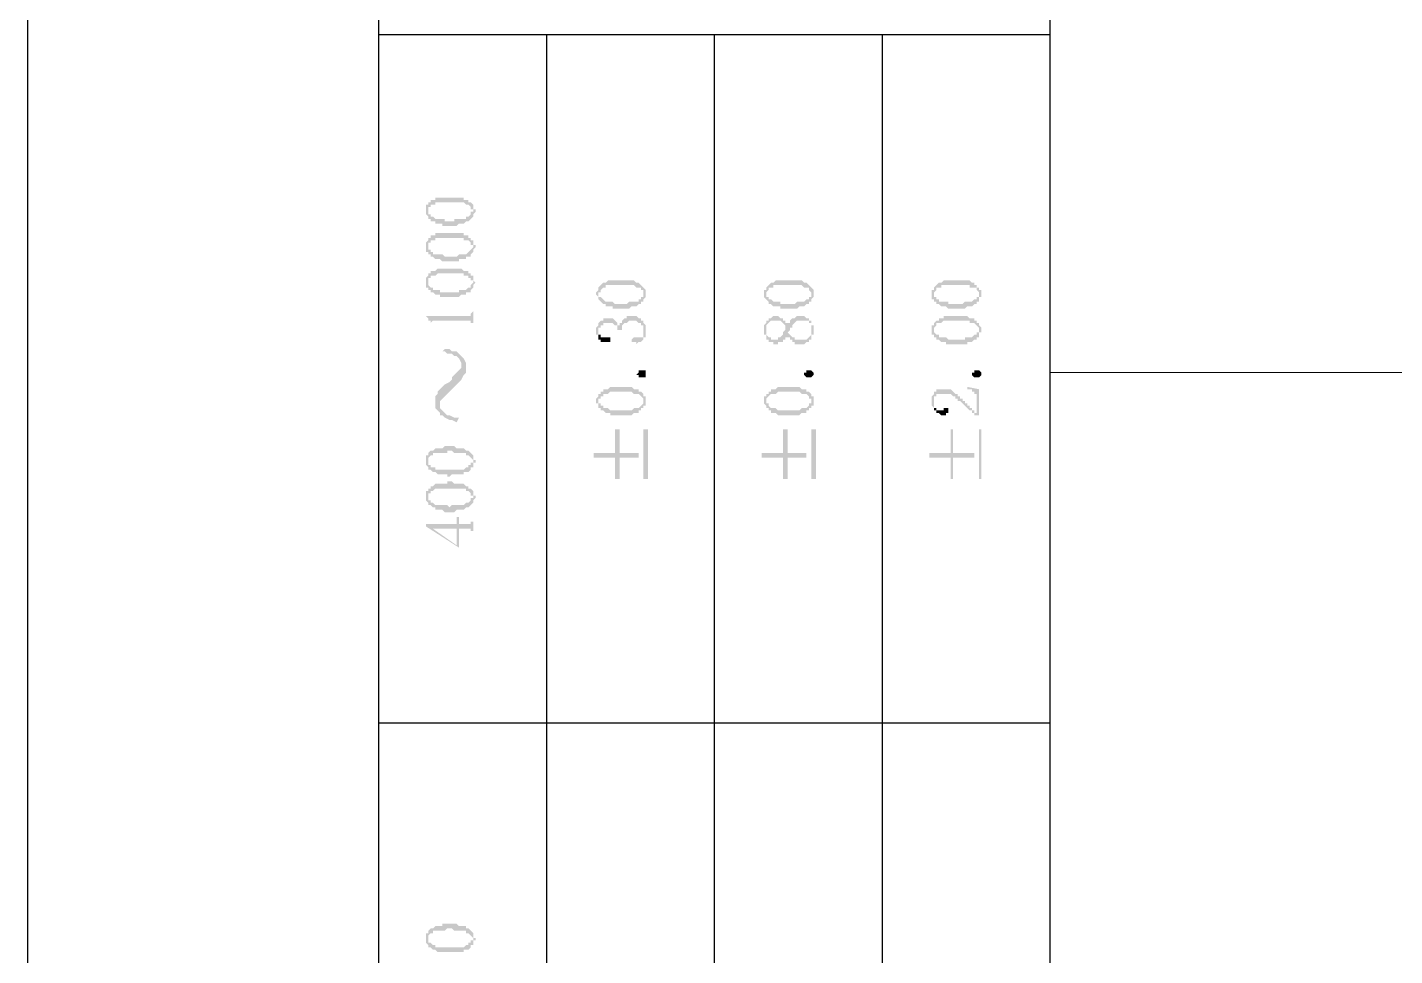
# Model space of a CAD drawing. Header units: millimetres. Extents: x 1167 to 2269, y 1197 to 1555.
# Drawn here: x 1849.13 to 1875.24, y 1359.26 to 1376.97 of the extents above; entities that cross this region are included whole.
import ezdxf

# ---------------------------------------------------------------- set-up
doc = ezdxf.new("R2010")
doc.units = ezdxf.units.MM
doc.linetypes.add('HIDDEN', pattern=[9.525, 6.35, -3.175])

msp = doc.modelspace()

# ---------------------------------------------------------------- hatches: boundary and pattern name
at = {"transparency": 33554559}
for points in [[(1856.74221, 1373.45033), (1856.74221, 1373.40519), (1856.74221, 1373.40519), (1856.78734, 1373.36006), (1856.78734, 1373.49546), (1856.78734, 1373.54059), (1856.83248, 1373.54059), (1856.83248, 1373.58572), (1856.92274, 1373.58572), (1856.92274, 1373.63085), (1857.46433, 1373.63085), (1857.50946, 1373.58572), (1857.55459, 1373.58572), (1857.59972, 1373.54059), (1857.59972, 1373.49546), (1857.64486, 1373.49546), (1857.64486, 1373.45033), (1857.64486, 1373.58572), (1857.59972, 1373.63085), (1857.55459, 1373.63085), (1857.55459, 1373.67599), (1857.46433, 1373.67599), (1857.46433, 1373.72112), (1856.92274, 1373.72112), (1856.92274, 1373.67599), (1856.83248, 1373.67599), (1856.83248, 1373.63085), (1856.78734, 1373.63085), (1856.78734, 1373.58572), (1856.74221, 1373.58572), (1856.74221, 1373.54059), (1856.74221, 1373.49546)], [(1856.78734, 1373.36006), (1856.78734, 1373.31493), (1856.83248, 1373.31493), (1856.83248, 1373.2698), (1856.92274, 1373.2698), (1856.92274, 1373.22466), (1857.05814, 1373.22466), (1857.05814, 1373.17953), (1857.32893, 1373.17953), (1857.37406, 1373.22466), (1857.46433, 1373.22466), (1857.50946, 1373.2698), (1857.55459, 1373.2698), (1857.59972, 1373.31493), (1857.59972, 1373.31493), (1857.64486, 1373.36006), (1857.64486, 1373.40519), (1857.64486, 1373.40519), (1857.68999, 1373.45033), (1857.68999, 1373.49546), (1857.64486, 1373.49546), (1857.64486, 1373.54059), (1857.64486, 1373.58572), (1857.64486, 1373.45033), (1857.59972, 1373.45033), (1857.59972, 1373.40519), (1857.59972, 1373.40519), (1857.55459, 1373.36006), (1857.50946, 1373.36006), (1857.50946, 1373.31493), (1857.2838, 1373.31493), (1857.2838, 1373.2698), (1857.10327, 1373.2698), (1857.10327, 1373.31493), (1856.92274, 1373.31493), (1856.87761, 1373.36006), (1856.83248, 1373.36006), (1856.83248, 1373.40519), (1856.78734, 1373.40519), (1856.78734, 1373.45033), (1856.78734, 1373.45033)], [(1856.74221, 1372.77334), (1856.74221, 1372.68308), (1856.78734, 1372.68308), (1856.78734, 1372.77334), (1856.78734, 1372.81848), (1856.78734, 1372.86361), (1856.83248, 1372.86361), (1856.83248, 1372.90874), (1856.92274, 1372.90874), (1856.92274, 1372.95387), (1857.46433, 1372.95387), (1857.46433, 1372.90874), (1857.55459, 1372.90874), (1857.59972, 1372.86361), (1857.59972, 1372.81848), (1857.64486, 1372.81848), (1857.64486, 1372.77334), (1857.64486, 1372.90874), (1857.59972, 1372.90874), (1857.59972, 1372.95387), (1857.55459, 1372.95387), (1857.55459, 1372.999), (1857.46433, 1372.999), (1857.46433, 1373.04414), (1856.92274, 1373.04414), (1856.92274, 1372.999), (1856.83248, 1372.999), (1856.83248, 1372.95387), (1856.78734, 1372.95387), (1856.78734, 1372.90874), (1856.78734, 1372.90874), (1856.74221, 1372.86361), (1856.74221, 1372.81848), (1856.74221, 1372.81848)], [(1856.78734, 1372.68308), (1856.78734, 1372.63795), (1856.83248, 1372.63795), (1856.83248, 1372.59281), (1856.87761, 1372.59281), (1856.92274, 1372.54768), (1857.013, 1372.54768), (1857.05814, 1372.50255), (1857.37406, 1372.50255), (1857.37406, 1372.54768), (1857.50946, 1372.54768), (1857.50946, 1372.59281), (1857.59972, 1372.59281), (1857.59972, 1372.63795), (1857.59972, 1372.63795), (1857.64486, 1372.68308), (1857.64486, 1372.72821), (1857.64486, 1372.72821), (1857.68999, 1372.77334), (1857.68999, 1372.81848), (1857.64486, 1372.81848), (1857.64486, 1372.86361), (1857.64486, 1372.90874), (1857.64486, 1372.77334), (1857.64486, 1372.77334), (1857.59972, 1372.72821), (1857.59972, 1372.72821), (1857.55459, 1372.68308), (1857.55459, 1372.68308), (1857.50946, 1372.63795), (1857.37406, 1372.63795), (1857.32893, 1372.59281), (1857.10327, 1372.59281), (1857.05814, 1372.63795), (1856.87761, 1372.63795), (1856.87761, 1372.68308), (1856.83248, 1372.68308), (1856.83248, 1372.72821), (1856.78734, 1372.72821), (1856.78734, 1372.77334), (1856.78734, 1372.77334)], [(1856.74221, 1372.09636), (1856.74221, 1372.05123), (1856.74221, 1372.0061), (1856.78734, 1372.0061), (1856.78734, 1371.96096), (1856.78734, 1372.09636), (1856.78734, 1372.14149), (1856.78734, 1372.18662), (1856.83248, 1372.18662), (1856.83248, 1372.23176), (1856.92274, 1372.23176), (1856.96787, 1372.27689), (1857.46433, 1372.27689), (1857.46433, 1372.23176), (1857.55459, 1372.23176), (1857.55459, 1372.18662), (1857.59972, 1372.18662), (1857.59972, 1372.14149), (1857.64486, 1372.14149), (1857.64486, 1372.09636), (1857.64486, 1372.23176), (1857.59972, 1372.23176), (1857.59972, 1372.27689), (1857.55459, 1372.27689), (1857.55459, 1372.32202), (1857.46433, 1372.32202), (1857.41919, 1372.36715), (1856.96787, 1372.36715), (1856.92274, 1372.32202), (1856.83248, 1372.32202), (1856.83248, 1372.27689), (1856.78734, 1372.27689), (1856.78734, 1372.23176), (1856.78734, 1372.23176), (1856.74221, 1372.18662), (1856.74221, 1372.14149), (1856.74221, 1372.14149)], [(1856.78734, 1371.96096), (1856.83248, 1371.96096), (1856.83248, 1371.91583), (1856.87761, 1371.91583), (1856.92274, 1371.8707), (1857.013, 1371.8707), (1857.013, 1371.82557), (1857.37406, 1371.82557), (1857.41919, 1371.8707), (1857.50946, 1371.8707), (1857.50946, 1371.91583), (1857.59972, 1371.91583), (1857.59972, 1371.96096), (1857.59972, 1371.96096), (1857.64486, 1372.0061), (1857.64486, 1372.05123), (1857.64486, 1372.05123), (1857.68999, 1372.09636), (1857.68999, 1372.09636), (1857.64486, 1372.14149), (1857.64486, 1372.18662), (1857.64486, 1372.23176), (1857.64486, 1372.09636), (1857.64486, 1372.09636), (1857.59972, 1372.05123), (1857.59972, 1372.0061), (1857.55459, 1372.0061), (1857.50946, 1371.96096), (1857.37406, 1371.96096), (1857.37406, 1371.91583), (1857.013, 1371.91583), (1857.013, 1371.96096), (1856.87761, 1371.96096), (1856.87761, 1372.0061), (1856.83248, 1372.0061), (1856.78734, 1372.05123), (1856.78734, 1372.09636), (1856.78734, 1372.09636)], [(1859.99173, 1371.8707), (1859.99173, 1371.8707), (1860.03686, 1371.82557), (1860.03686, 1371.78044), (1860.03686, 1371.8707), (1860.03686, 1371.91583), (1860.08199, 1371.91583), (1860.08199, 1371.96096), (1860.08199, 1371.96096), (1860.12712, 1372.0061), (1860.17226, 1372.0061), (1860.17226, 1372.05123), (1860.71384, 1372.05123), (1860.75898, 1372.0061), (1860.84924, 1372.0061), (1860.84924, 1371.96096), (1860.89437, 1371.96096), (1860.89437, 1371.91583), (1860.89437, 1371.8707), (1860.89437, 1372.0061), (1860.89437, 1372.0061), (1860.84924, 1372.05123), (1860.84924, 1372.05123), (1860.80411, 1372.09636), (1860.75898, 1372.09636), (1860.71384, 1372.14149), (1860.21739, 1372.14149), (1860.17226, 1372.09636), (1860.12712, 1372.09636), (1860.08199, 1372.05123), (1860.08199, 1372.05123), (1860.03686, 1372.0061), (1860.03686, 1371.96096), (1860.03686, 1371.96096), (1859.99173, 1371.91583), (1859.99173, 1371.91583)], [(1863.19611, 1371.8707), (1863.19611, 1371.82557), (1863.24124, 1371.78044), (1863.24124, 1371.8707), (1863.24124, 1371.91583), (1863.24124, 1371.91583), (1863.28638, 1371.96096), (1863.28638, 1372.0061), (1863.37664, 1372.0061), (1863.37664, 1372.05123), (1863.91823, 1372.05123), (1863.96336, 1372.0061), (1864.05362, 1372.0061), (1864.05362, 1371.96096), (1864.05362, 1371.96096), (1864.09876, 1371.91583), (1864.09876, 1371.8707), (1864.09876, 1372.0061), (1864.09876, 1372.0061), (1864.05362, 1372.05123), (1864.05362, 1372.05123), (1864.00849, 1372.09636), (1863.96336, 1372.09636), (1863.91823, 1372.14149), (1863.42177, 1372.14149), (1863.37664, 1372.09636), (1863.33151, 1372.09636), (1863.28638, 1372.05123), (1863.28638, 1372.05123), (1863.24124, 1372.0061), (1863.24124, 1371.96096), (1863.19611, 1371.96096), (1863.19611, 1371.91583), (1863.19611, 1371.91583)], [(1866.4005, 1371.8707), (1866.4005, 1371.78044), (1866.44563, 1371.78044), (1866.44563, 1371.8707), (1866.44563, 1371.91583), (1866.44563, 1371.91583), (1866.49076, 1371.96096), (1866.49076, 1372.0061), (1866.58103, 1372.0061), (1866.58103, 1372.05123), (1867.12261, 1372.05123), (1867.12261, 1372.0061), (1867.25801, 1372.0061), (1867.25801, 1371.96096), (1867.25801, 1371.96096), (1867.30314, 1371.91583), (1867.30314, 1371.8707), (1867.30314, 1372.0061), (1867.25801, 1372.0061), (1867.25801, 1372.05123), (1867.21288, 1372.05123), (1867.21288, 1372.09636), (1867.16774, 1372.09636), (1867.12261, 1372.14149), (1866.62616, 1372.14149), (1866.58103, 1372.09636), (1866.53589, 1372.09636), (1866.49076, 1372.05123), (1866.49076, 1372.05123), (1866.44563, 1372.0061), (1866.44563, 1371.96096), (1866.4005, 1371.96096), (1866.4005, 1371.91583), (1866.4005, 1371.91583)], [(1860.03686, 1371.78044), (1860.08199, 1371.7353), (1860.08199, 1371.7353), (1860.12712, 1371.69017), (1860.17226, 1371.69017), (1860.17226, 1371.64504), (1860.30765, 1371.64504), (1860.30765, 1371.59991), (1860.62358, 1371.59991), (1860.66871, 1371.64504), (1860.75898, 1371.64504), (1860.80411, 1371.69017), (1860.84924, 1371.69017), (1860.84924, 1371.7353), (1860.89437, 1371.7353), (1860.89437, 1371.78044), (1860.89437, 1371.78044), (1860.9395, 1371.82557), (1860.9395, 1371.8707), (1860.9395, 1371.91583), (1860.9395, 1371.96096), (1860.9395, 1371.96096), (1860.89437, 1372.0061), (1860.89437, 1371.8707), (1860.89437, 1371.82557), (1860.84924, 1371.82557), (1860.84924, 1371.78044), (1860.80411, 1371.78044), (1860.80411, 1371.7353), (1860.62358, 1371.7353), (1860.57845, 1371.69017), (1860.35279, 1371.69017), (1860.30765, 1371.7353), (1860.17226, 1371.7353), (1860.12712, 1371.78044), (1860.12712, 1371.78044), (1860.08199, 1371.82557), (1860.03686, 1371.82557), (1860.03686, 1371.8707), (1860.03686, 1371.8707)], [(1863.24124, 1371.78044), (1863.28638, 1371.7353), (1863.28638, 1371.69017), (1863.33151, 1371.69017), (1863.37664, 1371.64504), (1863.51204, 1371.64504), (1863.51204, 1371.59991), (1863.82796, 1371.59991), (1863.8731, 1371.64504), (1863.96336, 1371.64504), (1864.00849, 1371.69017), (1864.05362, 1371.69017), (1864.05362, 1371.7353), (1864.09876, 1371.7353), (1864.09876, 1371.78044), (1864.09876, 1371.78044), (1864.14389, 1371.82557), (1864.14389, 1371.8707), (1864.14389, 1371.91583), (1864.14389, 1371.96096), (1864.14389, 1371.96096), (1864.09876, 1372.0061), (1864.09876, 1371.8707), (1864.09876, 1371.82557), (1864.05362, 1371.82557), (1864.05362, 1371.78044), (1864.00849, 1371.78044), (1863.96336, 1371.7353), (1863.82796, 1371.7353), (1863.78283, 1371.69017), (1863.51204, 1371.69017), (1863.51204, 1371.7353), (1863.37664, 1371.7353), (1863.33151, 1371.78044), (1863.28638, 1371.78044), (1863.28638, 1371.82557), (1863.24124, 1371.82557), (1863.24124, 1371.8707), (1863.24124, 1371.8707)], [(1866.44563, 1371.78044), (1866.44563, 1371.7353), (1866.49076, 1371.7353), (1866.49076, 1371.69017), (1866.53589, 1371.69017), (1866.58103, 1371.64504), (1866.67129, 1371.64504), (1866.71642, 1371.59991), (1867.03235, 1371.59991), (1867.07748, 1371.64504), (1867.16774, 1371.64504), (1867.21288, 1371.69017), (1867.25801, 1371.69017), (1867.25801, 1371.7353), (1867.30314, 1371.7353), (1867.30314, 1371.78044), (1867.30314, 1371.82557), (1867.34827, 1371.82557), (1867.34827, 1371.8707), (1867.34827, 1371.91583), (1867.34827, 1371.96096), (1867.30314, 1371.96096), (1867.30314, 1372.0061), (1867.30314, 1371.8707), (1867.30314, 1371.82557), (1867.25801, 1371.82557), (1867.25801, 1371.78044), (1867.21288, 1371.78044), (1867.16774, 1371.7353), (1867.03235, 1371.7353), (1866.98721, 1371.69017), (1866.71642, 1371.69017), (1866.71642, 1371.7353), (1866.53589, 1371.7353), (1866.53589, 1371.78044), (1866.49076, 1371.78044), (1866.49076, 1371.82557), (1866.44563, 1371.82557), (1866.44563, 1371.8707), (1866.44563, 1371.8707)], [(1856.74221, 1371.46451), (1856.74221, 1371.46451), (1856.78734, 1371.41938), (1856.78734, 1371.37425), (1856.83248, 1371.37425), (1856.83248, 1371.32911), (1856.83248, 1371.23885), (1856.83248, 1371.32911), (1856.87761, 1371.37425), (1857.59972, 1371.37425), (1857.59972, 1371.32911), (1857.64486, 1371.32911), (1857.64486, 1371.23885), (1857.64486, 1371.64504), (1857.64486, 1371.55477), (1857.64486, 1371.55477), (1857.59972, 1371.50964), (1857.59972, 1371.46451), (1857.55459, 1371.46451)], [(1859.99173, 1371.19372), (1859.99173, 1371.10345), (1860.03686, 1371.10345), (1860.03686, 1371.05832), (1860.03686, 1371.19372), (1860.03686, 1371.23885), (1860.08199, 1371.23885), (1860.08199, 1371.28398), (1860.12712, 1371.28398), (1860.12712, 1371.32911), (1860.30765, 1371.32911), (1860.35279, 1371.28398), (1860.39792, 1371.28398), (1860.39792, 1371.23885), (1860.39792, 1371.19372), (1860.44305, 1371.19372), (1860.44305, 1371.10345), (1860.44305, 1371.19372), (1860.48818, 1371.19372), (1860.48818, 1371.23885), (1860.48818, 1371.28398), (1860.48818, 1371.28398), (1860.53331, 1371.32911), (1860.57845, 1371.32911), (1860.62358, 1371.37425), (1860.75898, 1371.37425), (1860.80411, 1371.32911), (1860.84924, 1371.32911), (1860.84924, 1371.28398), (1860.89437, 1371.28398), (1860.89437, 1371.23885), (1860.89437, 1371.14858), (1860.89437, 1371.32911), (1860.89437, 1371.37425), (1860.84924, 1371.37425), (1860.84924, 1371.41938), (1860.80411, 1371.41938), (1860.75898, 1371.46451), (1860.57845, 1371.46451), (1860.57845, 1371.41938), (1860.53331, 1371.41938), (1860.48818, 1371.37425), (1860.48818, 1371.32911), (1860.44305, 1371.32911), (1860.44305, 1371.23885), (1860.44305, 1371.28398), (1860.39792, 1371.28398), (1860.39792, 1371.32911), (1860.39792, 1371.32911), (1860.35279, 1371.37425), (1860.35279, 1371.37425), (1860.30765, 1371.41938), (1860.12712, 1371.41938), (1860.12712, 1371.37425), (1860.08199, 1371.37425), (1860.03686, 1371.32911), (1860.03686, 1371.28398), (1860.03686, 1371.28398), (1859.99173, 1371.23885), (1859.99173, 1371.23885)], [(1860.66871, 1371.01319), (1860.66871, 1370.96806), (1860.75898, 1370.96806), (1860.75898, 1370.92292), (1860.75898, 1370.92292), (1860.80411, 1370.96806), (1860.84924, 1370.96806), (1860.89437, 1371.01319), (1860.89437, 1371.05832), (1860.9395, 1371.05832), (1860.9395, 1371.10345), (1860.9395, 1371.19372), (1860.9395, 1371.23885), (1860.9395, 1371.28398), (1860.9395, 1371.28398), (1860.89437, 1371.32911), (1860.89437, 1371.14858), (1860.89437, 1371.05832), (1860.71384, 1371.05832)], [(1863.19611, 1371.19372), (1863.19611, 1371.10345), (1863.24124, 1371.10345), (1863.24124, 1371.05832), (1863.24124, 1371.01319), (1863.28638, 1371.01319), (1863.28638, 1370.96806), (1863.37664, 1370.96806), (1863.37664, 1370.92292), (1863.46691, 1370.92292), (1863.46691, 1370.96806), (1863.55717, 1370.96806), (1863.55717, 1371.01319), (1863.6023, 1371.01319), (1863.6023, 1371.05832), (1863.64743, 1371.05832), (1863.64743, 1371.10345), (1863.64743, 1371.05832), (1863.64743, 1371.14858), (1863.64743, 1371.14858), (1863.69257, 1371.19372), (1863.69257, 1371.23885), (1863.7377, 1371.23885), (1863.7377, 1371.28398), (1863.7377, 1371.28398), (1863.78283, 1371.32911), (1863.78283, 1371.32911), (1863.82796, 1371.37425), (1864.05362, 1371.37425), (1864.05362, 1371.32911), (1864.09876, 1371.32911), (1864.09876, 1371.23885), (1864.09876, 1371.05832), (1864.09876, 1371.10345), (1864.14389, 1371.10345), (1864.14389, 1371.14858), (1864.14389, 1371.23885), (1864.14389, 1371.28398), (1864.09876, 1371.28398), (1864.09876, 1371.32911), (1864.09876, 1371.37425), (1864.05362, 1371.37425), (1864.05362, 1371.41938), (1864.00849, 1371.41938), (1863.96336, 1371.46451), (1863.82796, 1371.46451), (1863.78283, 1371.41938), (1863.7377, 1371.41938), (1863.69257, 1371.37425), (1863.69257, 1371.32911), (1863.64743, 1371.32911), (1863.64743, 1371.28398), (1863.64743, 1371.32911), (1863.6023, 1371.23885), (1863.6023, 1371.19372), (1863.6023, 1371.19372), (1863.55717, 1371.14858), (1863.55717, 1371.10345), (1863.55717, 1371.10345), (1863.51204, 1371.05832), (1863.46691, 1371.05832), (1863.46691, 1371.01319), (1863.33151, 1371.01319), (1863.33151, 1371.05832), (1863.28638, 1371.05832), (1863.24124, 1371.10345), (1863.24124, 1371.14858), (1863.24124, 1371.32911), (1863.24124, 1371.32911), (1863.19611, 1371.28398), (1863.19611, 1371.23885), (1863.19611, 1371.23885)], [(1863.24124, 1371.32911), (1863.24124, 1371.19372), (1863.24124, 1371.23885), (1863.24124, 1371.28398), (1863.24124, 1371.28398), (1863.28638, 1371.32911), (1863.28638, 1371.32911), (1863.33151, 1371.37425), (1863.51204, 1371.37425), (1863.55717, 1371.32911), (1863.55717, 1371.32911), (1863.6023, 1371.28398), (1863.6023, 1371.23885), (1863.64743, 1371.32911), (1863.6023, 1371.32911), (1863.6023, 1371.37425), (1863.55717, 1371.37425), (1863.55717, 1371.41938), (1863.51204, 1371.41938), (1863.46691, 1371.46451), (1863.37664, 1371.46451), (1863.33151, 1371.41938), (1863.28638, 1371.41938), (1863.28638, 1371.37425), (1863.24124, 1371.37425)], [(1866.4005, 1371.19372), (1866.4005, 1371.14858), (1866.4005, 1371.10345), (1866.44563, 1371.10345), (1866.44563, 1371.05832), (1866.44563, 1371.19372), (1866.44563, 1371.23885), (1866.44563, 1371.23885), (1866.49076, 1371.28398), (1866.49076, 1371.32911), (1866.58103, 1371.32911), (1866.62616, 1371.37425), (1867.12261, 1371.37425), (1867.12261, 1371.32911), (1867.21288, 1371.32911), (1867.25801, 1371.28398), (1867.25801, 1371.28398), (1867.30314, 1371.23885), (1867.30314, 1371.19372), (1867.30314, 1371.32911), (1867.25801, 1371.32911), (1867.25801, 1371.37425), (1867.21288, 1371.37425), (1867.21288, 1371.41938), (1867.12261, 1371.41938), (1867.07748, 1371.46451), (1866.62616, 1371.46451), (1866.62616, 1371.41938), (1866.53589, 1371.41938), (1866.53589, 1371.37425), (1866.49076, 1371.37425), (1866.44563, 1371.32911), (1866.44563, 1371.28398), (1866.4005, 1371.28398), (1866.4005, 1371.23885), (1866.4005, 1371.23885)], [(1866.44563, 1371.05832), (1866.49076, 1371.05832), (1866.49076, 1371.01319), (1866.53589, 1371.01319), (1866.58103, 1370.96806), (1866.67129, 1370.96806), (1866.67129, 1370.92292), (1867.07748, 1370.92292), (1867.07748, 1370.96806), (1867.16774, 1370.96806), (1867.21288, 1371.01319), (1867.25801, 1371.01319), (1867.25801, 1371.05832), (1867.30314, 1371.05832), (1867.30314, 1371.10345), (1867.30314, 1371.14858), (1867.34827, 1371.14858), (1867.34827, 1371.19372), (1867.34827, 1371.23885), (1867.34827, 1371.23885), (1867.30314, 1371.28398), (1867.30314, 1371.32911), (1867.30314, 1371.19372), (1867.30314, 1371.14858), (1867.25801, 1371.14858), (1867.25801, 1371.10345), (1867.21288, 1371.10345), (1867.16774, 1371.05832), (1867.03235, 1371.05832), (1867.03235, 1371.01319), (1866.71642, 1371.01319), (1866.67129, 1371.05832), (1866.53589, 1371.05832), (1866.53589, 1371.10345), (1866.49076, 1371.10345), (1866.44563, 1371.14858), (1866.44563, 1371.19372), (1866.44563, 1371.19372)], [(1860.03686, 1371.05832), (1860.03686, 1371.01319), (1860.08199, 1371.01319), (1860.08199, 1370.96806), (1860.26252, 1370.96806), (1860.26252, 1371.01319), (1860.26252, 1371.05832), (1860.08199, 1371.05832), (1860.08199, 1371.10345), (1860.03686, 1371.10345), (1860.03686, 1371.14858), (1860.03686, 1371.14858)], [(1863.64743, 1371.05832), (1863.69257, 1371.05832), (1863.69257, 1371.01319), (1863.7377, 1371.01319), (1863.7377, 1370.96806), (1863.78283, 1370.96806), (1863.78283, 1370.92292), (1863.96336, 1370.92292), (1864.00849, 1370.96806), (1864.05362, 1370.96806), (1864.05362, 1371.01319), (1864.09876, 1371.01319), (1864.09876, 1371.05832), (1864.09876, 1371.19372), (1864.09876, 1371.10345), (1864.09876, 1371.10345), (1864.05362, 1371.05832), (1864.05362, 1371.05832), (1864.00849, 1371.01319), (1863.78283, 1371.01319), (1863.78283, 1371.05832), (1863.7377, 1371.05832), (1863.69257, 1371.10345), (1863.69257, 1371.10345), (1863.64743, 1371.14858)], [(1857.05814, 1370.78753), (1857.10327, 1370.78753), (1857.1484, 1370.7424), (1857.23867, 1370.7424), (1857.2838, 1370.69726), (1857.32893, 1370.69726), (1857.37406, 1370.65213), (1857.41919, 1370.56187), (1857.41919, 1370.24594), (1857.41919, 1370.24594), (1857.46433, 1370.33621), (1857.50946, 1370.38134), (1857.50946, 1370.56187), (1857.46433, 1370.65213), (1857.41919, 1370.69726), (1857.41919, 1370.69726), (1857.37406, 1370.7424), (1857.32893, 1370.78753), (1857.23867, 1370.78753), (1857.19353, 1370.83266), (1857.10327, 1370.83266)], [(1856.92274, 1369.79462), (1856.92274, 1369.70436), (1856.96787, 1369.65922), (1857.013, 1369.61409), (1857.013, 1369.79462), (1857.013, 1369.83975), (1857.05814, 1369.88488), (1857.10327, 1369.93002), (1857.1484, 1369.97515), (1857.19353, 1370.02028), (1857.23867, 1370.06541), (1857.2838, 1370.11054), (1857.32893, 1370.15568), (1857.32893, 1370.15568), (1857.37406, 1370.20081), (1857.41919, 1370.24594), (1857.41919, 1370.51673), (1857.41919, 1370.4716), (1857.37406, 1370.42647), (1857.32893, 1370.38134), (1857.2838, 1370.33621), (1857.23867, 1370.29107), (1857.23867, 1370.24594), (1857.19353, 1370.20081), (1857.10327, 1370.15568), (1857.10327, 1370.15568), (1857.05814, 1370.11054), (1857.013, 1370.06541), (1856.96787, 1370.02028), (1856.96787, 1369.97515), (1856.92274, 1369.93002), (1856.92274, 1369.88488)], [(1860.9395, 1370.33621), (1860.9395, 1370.29107), (1860.80411, 1370.29107), (1860.80411, 1370.33621), (1860.75898, 1370.33621), (1860.80411, 1370.38134), (1860.80411, 1370.42647), (1860.9395, 1370.42647), (1860.9395, 1370.38134), (1860.9395, 1370.33621)], [(1864.14389, 1370.33621), (1864.14389, 1370.33621), (1864.09876, 1370.29107), (1864.00849, 1370.29107), (1863.96336, 1370.33621), (1863.96336, 1370.38134), (1864.00849, 1370.38134), (1864.00849, 1370.42647), (1864.09876, 1370.42647), (1864.14389, 1370.38134), (1864.14389, 1370.33621)], [(1867.34827, 1370.33621), (1867.34827, 1370.33621), (1867.30314, 1370.29107), (1867.21288, 1370.29107), (1867.16774, 1370.33621), (1867.16774, 1370.38134), (1867.21288, 1370.38134), (1867.21288, 1370.42647), (1867.30314, 1370.42647), (1867.34827, 1370.38134), (1867.34827, 1370.33621)], [(1859.99173, 1369.83975), (1859.99173, 1369.79462), (1860.03686, 1369.79462), (1860.03686, 1369.74949), (1860.03686, 1369.70436), (1860.03686, 1369.83975), (1860.03686, 1369.88488), (1860.08199, 1369.88488), (1860.08199, 1369.93002), (1860.12712, 1369.93002), (1860.12712, 1369.97515), (1860.21739, 1369.97515), (1860.26252, 1370.02028), (1860.66871, 1370.02028), (1860.71384, 1369.97515), (1860.80411, 1369.97515), (1860.84924, 1369.93002), (1860.84924, 1369.93002), (1860.89437, 1369.88488), (1860.89437, 1369.83975), (1860.89437, 1369.97515), (1860.89437, 1369.97515), (1860.84924, 1370.02028), (1860.80411, 1370.02028), (1860.80411, 1370.06541), (1860.71384, 1370.06541), (1860.66871, 1370.11054), (1860.26252, 1370.11054), (1860.21739, 1370.06541), (1860.12712, 1370.06541), (1860.12712, 1370.02028), (1860.08199, 1370.02028), (1860.08199, 1369.97515), (1860.03686, 1369.97515), (1860.03686, 1369.93002), (1860.03686, 1369.93002), (1859.99173, 1369.88488), (1859.99173, 1369.88488)], [(1863.19611, 1369.83975), (1863.19611, 1369.79462), (1863.19611, 1369.79462), (1863.24124, 1369.74949), (1863.24124, 1369.70436), (1863.24124, 1369.83975), (1863.24124, 1369.88488), (1863.24124, 1369.88488), (1863.28638, 1369.93002), (1863.28638, 1369.93002), (1863.33151, 1369.97515), (1863.42177, 1369.97515), (1863.46691, 1370.02028), (1863.8731, 1370.02028), (1863.91823, 1369.97515), (1864.00849, 1369.97515), (1864.05362, 1369.93002), (1864.05362, 1369.88488), (1864.09876, 1369.88488), (1864.09876, 1369.83975), (1864.09876, 1369.97515), (1864.09876, 1369.97515), (1864.05362, 1370.02028), (1864.00849, 1370.02028), (1864.00849, 1370.06541), (1863.91823, 1370.06541), (1863.8731, 1370.11054), (1863.46691, 1370.11054), (1863.42177, 1370.06541), (1863.33151, 1370.06541), (1863.33151, 1370.02028), (1863.28638, 1370.02028), (1863.28638, 1369.97515), (1863.24124, 1369.97515), (1863.24124, 1369.93002), (1863.19611, 1369.93002), (1863.19611, 1369.88488), (1863.19611, 1369.88488)], [(1866.4005, 1369.83975), (1866.4005, 1369.79462), (1866.4005, 1369.74949), (1866.4005, 1369.74949), (1866.44563, 1369.70436), (1866.44563, 1369.83975), (1866.44563, 1369.93002), (1866.49076, 1369.93002), (1866.49076, 1369.97515), (1866.76155, 1369.97515), (1866.80669, 1369.93002), (1866.85182, 1369.93002), (1866.85182, 1369.88488), (1866.89695, 1369.88488), (1866.89695, 1369.83975), (1866.94208, 1369.83975), (1866.98721, 1369.79462), (1866.98721, 1369.79462), (1867.03235, 1369.74949), (1867.03235, 1369.74949), (1867.07748, 1369.70436), (1867.07748, 1369.70436), (1867.12261, 1369.65922), (1867.16774, 1369.65922), (1867.16774, 1369.61409), (1867.21288, 1369.61409), (1867.21288, 1369.56896), (1867.25801, 1369.56896), (1867.25801, 1369.61409), (1867.21288, 1369.61409), (1867.21288, 1369.65922), (1867.16774, 1369.65922), (1867.16774, 1369.70436), (1867.12261, 1369.70436), (1867.12261, 1369.74949), (1867.07748, 1369.74949), (1867.07748, 1369.79462), (1867.03235, 1369.79462), (1867.03235, 1369.83975), (1866.98721, 1369.83975), (1866.98721, 1369.88488), (1866.94208, 1369.88488), (1866.94208, 1369.93002), (1866.89695, 1369.93002), (1866.89695, 1369.97515), (1866.85182, 1369.97515), (1866.80669, 1370.02028), (1866.80669, 1370.02028), (1866.76155, 1370.06541), (1866.49076, 1370.06541), (1866.49076, 1370.02028), (1866.44563, 1370.02028), (1866.44563, 1369.97515), (1866.44563, 1369.97515), (1866.4005, 1369.93002), (1866.4005, 1369.88488), (1866.4005, 1369.88488)], [(1867.07748, 1370.11054), (1867.07748, 1370.06541), (1867.16774, 1370.06541), (1867.16774, 1370.02028), (1867.21288, 1370.02028), (1867.21288, 1369.97515), (1867.25801, 1369.97515), (1867.25801, 1369.56896), (1867.30314, 1369.56896), (1867.30314, 1370.06541)], [(1857.013, 1369.61409), (1857.013, 1369.56896), (1857.05814, 1369.56896), (1857.10327, 1369.52383), (1857.19353, 1369.47869), (1857.23867, 1369.47869), (1857.32893, 1369.43356), (1857.37406, 1369.52383), (1857.2838, 1369.52383), (1857.19353, 1369.56896), (1857.1484, 1369.56896), (1857.10327, 1369.61409), (1857.10327, 1369.61409), (1857.05814, 1369.65922), (1857.013, 1369.70436), (1857.013, 1369.79462)], [(1860.03686, 1369.70436), (1860.08199, 1369.70436), (1860.08199, 1369.65922), (1860.12712, 1369.65922), (1860.17226, 1369.61409), (1860.26252, 1369.61409), (1860.26252, 1369.56896), (1860.66871, 1369.56896), (1860.71384, 1369.61409), (1860.80411, 1369.61409), (1860.80411, 1369.65922), (1860.84924, 1369.65922), (1860.84924, 1369.70436), (1860.89437, 1369.70436), (1860.89437, 1369.74949), (1860.9395, 1369.74949), (1860.9395, 1369.79462), (1860.9395, 1369.83975), (1860.9395, 1369.88488), (1860.9395, 1369.93002), (1860.89437, 1369.93002), (1860.89437, 1369.97515), (1860.89437, 1369.83975), (1860.89437, 1369.79462), (1860.89437, 1369.79462), (1860.84924, 1369.74949), (1860.84924, 1369.74949), (1860.80411, 1369.70436), (1860.71384, 1369.70436), (1860.66871, 1369.65922), (1860.26252, 1369.65922), (1860.21739, 1369.70436), (1860.12712, 1369.70436), (1860.12712, 1369.74949), (1860.08199, 1369.74949), (1860.08199, 1369.79462), (1860.03686, 1369.79462), (1860.03686, 1369.83975), (1860.03686, 1369.83975)], [(1863.24124, 1369.70436), (1863.28638, 1369.70436), (1863.28638, 1369.65922), (1863.33151, 1369.65922), (1863.33151, 1369.61409), (1863.42177, 1369.61409), (1863.46691, 1369.56896), (1863.8731, 1369.56896), (1863.91823, 1369.61409), (1864.00849, 1369.61409), (1864.00849, 1369.65922), (1864.05362, 1369.65922), (1864.05362, 1369.70436), (1864.09876, 1369.70436), (1864.09876, 1369.74949), (1864.14389, 1369.74949), (1864.14389, 1369.79462), (1864.14389, 1369.83975), (1864.14389, 1369.88488), (1864.14389, 1369.93002), (1864.09876, 1369.93002), (1864.09876, 1369.97515), (1864.09876, 1369.83975), (1864.09876, 1369.79462), (1864.05362, 1369.79462), (1864.05362, 1369.74949), (1864.05362, 1369.74949), (1864.00849, 1369.70436), (1863.91823, 1369.70436), (1863.8731, 1369.65922), (1863.46691, 1369.65922), (1863.42177, 1369.70436), (1863.33151, 1369.70436), (1863.28638, 1369.74949), (1863.28638, 1369.79462), (1863.24124, 1369.79462), (1863.24124, 1369.83975), (1863.24124, 1369.83975)], [(1866.44563, 1369.70436), (1866.44563, 1369.65922), (1866.49076, 1369.65922), (1866.49076, 1369.61409), (1866.53589, 1369.61409), (1866.58103, 1369.56896), (1866.67129, 1369.56896), (1866.67129, 1369.61409), (1866.71642, 1369.61409), (1866.71642, 1369.65922), (1866.71642, 1369.70436), (1866.62616, 1369.70436), (1866.62616, 1369.65922), (1866.49076, 1369.65922), (1866.49076, 1369.70436), (1866.44563, 1369.70436), (1866.44563, 1369.74949), (1866.44563, 1369.83975)], [(1859.9466, 1368.84684), (1859.9466, 1368.75658), (1860.35279, 1368.75658), (1860.35279, 1368.35039), (1860.44305, 1368.35039), (1860.44305, 1368.75658), (1860.80411, 1368.75658), (1860.80411, 1368.84684), (1860.44305, 1368.84684), (1860.44305, 1369.29817), (1860.35279, 1369.29817), (1860.35279, 1368.84684)], [(1860.98464, 1368.35039), (1860.98464, 1369.29817), (1860.89437, 1369.29817), (1860.89437, 1368.35039)], [(1863.15098, 1368.84684), (1863.15098, 1368.75658), (1863.55717, 1368.75658), (1863.55717, 1368.35039), (1863.64743, 1368.35039), (1863.64743, 1368.75658), (1864.00849, 1368.75658), (1864.00849, 1368.84684), (1863.64743, 1368.84684), (1863.64743, 1369.29817), (1863.55717, 1369.29817), (1863.55717, 1368.84684)], [(1864.18902, 1368.35039), (1864.18902, 1369.29817), (1864.09876, 1369.29817), (1864.09876, 1368.35039)], [(1866.35536, 1368.84684), (1866.35536, 1368.75658), (1866.76155, 1368.75658), (1866.76155, 1368.35039), (1866.80669, 1368.35039), (1866.80669, 1368.75658), (1867.21288, 1368.75658), (1867.21288, 1368.84684), (1866.80669, 1368.84684), (1866.80669, 1369.29817), (1866.76155, 1369.29817), (1866.76155, 1368.84684)], [(1867.34827, 1368.35039), (1867.34827, 1369.29817), (1867.30314, 1369.29817), (1867.30314, 1368.35039)], [(1856.74221, 1368.71145), (1856.74221, 1368.66632), (1856.74221, 1368.62118), (1856.74221, 1368.62118), (1856.78734, 1368.57605), (1856.78734, 1368.71145), (1856.78734, 1368.75658), (1856.78734, 1368.75658), (1856.83248, 1368.80171), (1856.87761, 1368.80171), (1856.87761, 1368.84684), (1857.1484, 1368.84684), (1857.1484, 1368.89198), (1857.23867, 1368.89198), (1857.2838, 1368.84684), (1857.50946, 1368.84684), (1857.50946, 1368.80171), (1857.55459, 1368.80171), (1857.59972, 1368.75658), (1857.59972, 1368.75658), (1857.64486, 1368.71145), (1857.64486, 1368.80171), (1857.59972, 1368.84684), (1857.59972, 1368.84684), (1857.55459, 1368.89198), (1857.50946, 1368.89198), (1857.46433, 1368.93711), (1857.32893, 1368.93711), (1857.2838, 1368.98224), (1857.10327, 1368.98224), (1857.05814, 1368.93711), (1856.92274, 1368.93711), (1856.87761, 1368.89198), (1856.83248, 1368.89198), (1856.78734, 1368.84684), (1856.78734, 1368.80171), (1856.74221, 1368.80171), (1856.74221, 1368.75658)], [(1856.78734, 1368.57605), (1856.78734, 1368.53092), (1856.83248, 1368.53092), (1856.87761, 1368.48579), (1856.92274, 1368.48579), (1856.96787, 1368.44065), (1857.1484, 1368.44065), (1857.1484, 1368.39552), (1857.19353, 1368.39552), (1857.23867, 1368.44065), (1857.46433, 1368.44065), (1857.46433, 1368.48579), (1857.55459, 1368.48579), (1857.59972, 1368.53092), (1857.59972, 1368.57605), (1857.64486, 1368.57605), (1857.64486, 1368.62118), (1857.64486, 1368.66632), (1857.68999, 1368.66632), (1857.68999, 1368.71145), (1857.64486, 1368.71145), (1857.64486, 1368.75658), (1857.64486, 1368.80171), (1857.64486, 1368.66632), (1857.59972, 1368.66632), (1857.59972, 1368.62118), (1857.55459, 1368.62118), (1857.55459, 1368.57605), (1857.50946, 1368.57605), (1857.46433, 1368.53092), (1856.92274, 1368.53092), (1856.92274, 1368.57605), (1856.83248, 1368.57605), (1856.83248, 1368.62118), (1856.78734, 1368.62118), (1856.78734, 1368.66632), (1856.78734, 1368.71145)], [(1856.74221, 1368.03446), (1856.74221, 1367.98933), (1856.74221, 1367.9442), (1856.74221, 1367.9442), (1856.78734, 1367.89907), (1856.78734, 1368.03446), (1856.78734, 1368.0796), (1856.83248, 1368.0796), (1856.83248, 1368.12473), (1856.87761, 1368.12473), (1856.92274, 1368.16986), (1857.50946, 1368.16986), (1857.50946, 1368.12473), (1857.55459, 1368.12473), (1857.59972, 1368.0796), (1857.59972, 1368.03446), (1857.64486, 1368.03446), (1857.64486, 1368.12473), (1857.59972, 1368.16986), (1857.55459, 1368.16986), (1857.55459, 1368.21499), (1857.50946, 1368.21499), (1857.46433, 1368.26013), (1857.2838, 1368.26013), (1857.23867, 1368.30526), (1857.1484, 1368.30526), (1857.1484, 1368.26013), (1856.92274, 1368.26013), (1856.87761, 1368.21499), (1856.83248, 1368.21499), (1856.83248, 1368.16986), (1856.78734, 1368.16986), (1856.78734, 1368.12473), (1856.74221, 1368.12473), (1856.74221, 1368.0796)], [(1856.78734, 1367.89907), (1856.78734, 1367.85394), (1856.83248, 1367.85394), (1856.87761, 1367.8088), (1856.92274, 1367.8088), (1856.92274, 1367.76367), (1857.05814, 1367.76367), (1857.10327, 1367.71854), (1857.2838, 1367.71854), (1857.32893, 1367.76367), (1857.46433, 1367.76367), (1857.50946, 1367.8088), (1857.55459, 1367.8088), (1857.59972, 1367.85394), (1857.59972, 1367.85394), (1857.64486, 1367.89907), (1857.64486, 1367.9442), (1857.64486, 1367.9442), (1857.68999, 1367.98933), (1857.68999, 1368.03446), (1857.64486, 1368.03446), (1857.64486, 1368.0796), (1857.64486, 1368.12473), (1857.64486, 1367.98933), (1857.59972, 1367.98933), (1857.59972, 1367.9442), (1857.59972, 1367.9442), (1857.55459, 1367.89907), (1857.50946, 1367.89907), (1857.46433, 1367.85394), (1857.23867, 1367.85394), (1857.19353, 1367.8088), (1857.19353, 1367.8088), (1857.1484, 1367.85394), (1856.92274, 1367.85394), (1856.87761, 1367.89907), (1856.83248, 1367.89907), (1856.83248, 1367.9442), (1856.78734, 1367.9442), (1856.78734, 1367.98933), (1856.78734, 1368.03446)], [(1856.74221, 1367.49288), (1856.74221, 1367.44775), (1857.37406, 1367.04156), (1857.37406, 1367.40261), (1857.59972, 1367.40261), (1857.59972, 1367.35748), (1857.64486, 1367.35748), (1857.64486, 1367.26722), (1857.64486, 1367.62828), (1857.64486, 1367.53801), (1857.59972, 1367.53801), (1857.59972, 1367.49288), (1857.37406, 1367.49288), (1857.37406, 1367.62828), (1857.32893, 1367.62828), (1857.32893, 1367.08669), (1856.87761, 1367.40261), (1856.87761, 1367.40261)], [(1856.74221, 1367.49288), (1856.87761, 1367.40261), (1857.32893, 1367.40261), (1857.32893, 1367.08669), (1857.32893, 1367.49288)], [(1856.74221, 1359.59475), (1856.74221, 1359.54962), (1856.74221, 1359.50448), (1856.74221, 1359.50448), (1856.78734, 1359.45935), (1856.78734, 1359.59475), (1856.78734, 1359.63988), (1856.78734, 1359.63988), (1856.83248, 1359.68501), (1856.87761, 1359.68501), (1856.87761, 1359.73015), (1857.10327, 1359.73015), (1857.1484, 1359.77528), (1857.23867, 1359.77528), (1857.2838, 1359.73015), (1857.50946, 1359.73015), (1857.50946, 1359.68501), (1857.55459, 1359.68501), (1857.59972, 1359.63988), (1857.59972, 1359.63988), (1857.64486, 1359.59475), (1857.64486, 1359.68501), (1857.59972, 1359.73015), (1857.59972, 1359.73015), (1857.55459, 1359.77528), (1857.50946, 1359.77528), (1857.50946, 1359.82041), (1857.37406, 1359.82041), (1857.32893, 1359.86554), (1857.05814, 1359.86554), (1857.05814, 1359.82041), (1856.92274, 1359.82041), (1856.87761, 1359.77528), (1856.83248, 1359.77528), (1856.78734, 1359.73015), (1856.78734, 1359.68501), (1856.74221, 1359.68501), (1856.74221, 1359.63988)], [(1856.78734, 1359.45935), (1856.78734, 1359.41422), (1856.83248, 1359.41422), (1856.87761, 1359.36909), (1856.92274, 1359.36909), (1856.96787, 1359.32396), (1857.46433, 1359.32396), (1857.46433, 1359.36909), (1857.55459, 1359.36909), (1857.59972, 1359.41422), (1857.59972, 1359.45935), (1857.64486, 1359.45935), (1857.64486, 1359.50448), (1857.64486, 1359.54962), (1857.68999, 1359.54962), (1857.68999, 1359.59475), (1857.64486, 1359.59475), (1857.64486, 1359.63988), (1857.64486, 1359.68501), (1857.64486, 1359.54962), (1857.59972, 1359.54962), (1857.59972, 1359.50448), (1857.55459, 1359.50448), (1857.55459, 1359.45935), (1857.50946, 1359.45935), (1857.46433, 1359.41422), (1856.92274, 1359.41422), (1856.92274, 1359.45935), (1856.87761, 1359.45935), (1856.83248, 1359.50448), (1856.78734, 1359.50448), (1856.78734, 1359.54962), (1856.78734, 1359.59475)]]:
    msp.add_hatch(color=256, dxfattribs=at).paths.add_polyline_path(points)

# ---------------------------------------------------------------- linework, layer by layer
msp.add_line((1855.83949, 1549.22789), (1855.83949, 1262.48694))
at = {"color": 1, "linetype": 'HIDDEN', "lineweight": 9, "ltscale": 2}
msp.add_line((1868.65711, 1370.38456), (2265.09499, 1370.38456), dxfattribs=at)
msp.add_lwpolyline([(2269.13303, 1258.22789), (2269.13303, 1555.22789), (1849.13303, 1555.22789), (1849.13303, 1258.22789)], close=True)
for points in [[(1868.65711, 1549.22789), (1868.65711, 1262.48694)], [(1855.83957, 1376.83524), (1868.65711, 1376.83524)], [(1859.04395, 1376.83524), (1859.04395, 1283.81783)], [(1862.24834, 1376.83524), (1862.24834, 1283.81783)], [(1865.45272, 1376.83524), (1865.45272, 1283.81783)], [(1855.83957, 1363.70178), (1868.65711, 1363.70178)]]:
    msp.add_lwpolyline(points)

doc.saveas('drawing.dxf')
